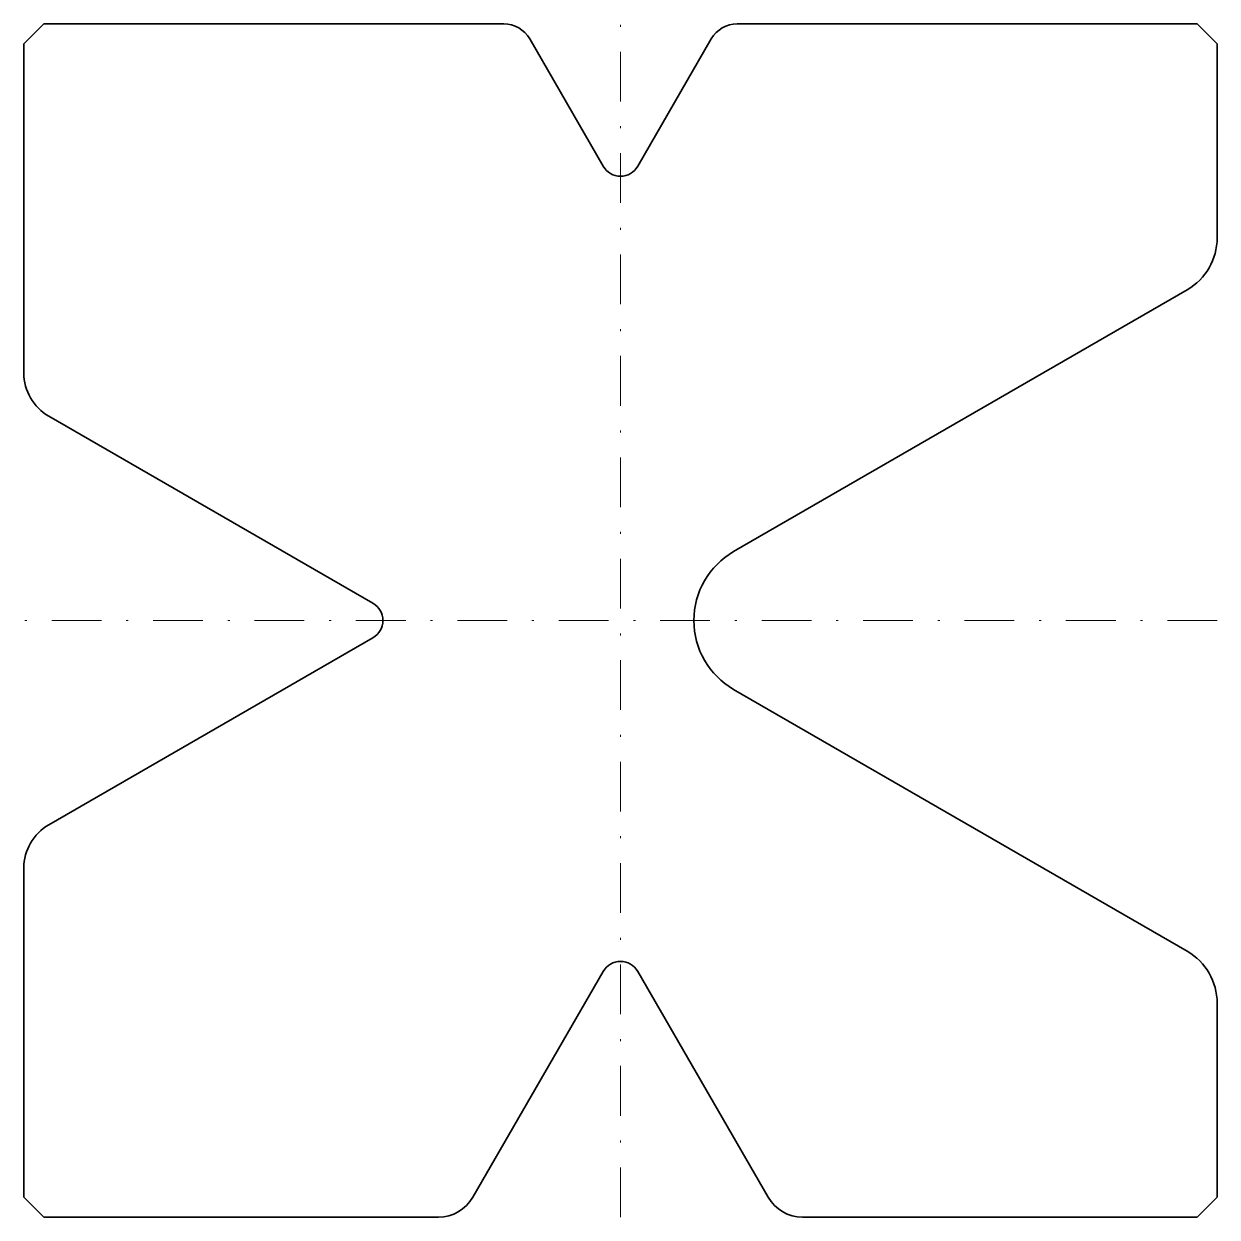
# Model space of a CAD drawing. Header units: millimetres. Extents: x -30 to 30, y -60 to 0.
import ezdxf

# ---------------------------------------------------------------- set-up
doc = ezdxf.new("R2010")
doc.units = ezdxf.units.MM
doc.header["$LTSCALE"] = 5
doc.linetypes.add('AUSGEZOGEN', pattern=[0])
doc.linetypes.add('DASHDOT', pattern=[1, 0.5, -0.25, 0, -0.25])
doc.layers.add('2', color=7, linetype='Continuous')

msp = doc.modelspace()

# ---------------------------------------------------------------- linework, layer by layer
at = {"layer": '2', "color": 7, "linetype": 'AUSGEZOGEN', "lineweight": 35}
for p, q in [((-29, 0), (-30, -1)), ((-5.866, 0), (-29, 0)), ((29, 0), (5.866, 0)), ((30, -1), (29, 0)), ((-30, -1), (-30, -17.557)), ((-0.866, -7.16), (-4.567, -0.75)), ((4.567, -0.75), (0.866, -7.16)), ((30, -10.768), (30, -1)), ((5.689, -26.536), (28.5, -13.366)), ((-28.75, -19.722), (-12.447, -29.134)), ((-12.447, -30.866), (-28.75, -40.278)), ((28.5, -46.634), (5.689, -33.464)), ((-30, -42.443), (-30, -59)), ((-7.423, -59), (-0.866, -47.644)), ((0.866, -47.644), (7.423, -59)), ((30, -59), (30, -49.232)), ((-30, -59), (-29, -60)), ((29, -60), (30, -59)), ((-29, -60), (-9.155, -60)), ((9.155, -60), (29, -60))]:
    msp.add_line(p, q, dxfattribs=at)
at = {"layer": '2', "color": 7, "linetype": 'DASHDOT', "lineweight": 18}
for p, q in [((0, -60), (0, 0)), ((30, -30), (-30, -30))]:
    msp.add_line(p, q, dxfattribs=at)
at = {"layer": '2', "color": 7, "linetype": 'AUSGEZOGEN', "lineweight": 35}
for centre, radius, start, end in [((-5.866, -1.5), 1.5, 30, 90), ((5.866, -1.5), 1.5, 90, 150), ((0, -6.66), 1, 210, 330), ((27, -10.768), 3, 300, 0), ((-27.5, -17.557), 2.5, 180, 240), ((7.689, -30), 4, 120, 240), ((-12.947, -30), 1, 300, 60), ((-27.5, -42.443), 2.5, 120, 180), ((27, -49.232), 3, 360, 60), ((0, -48.144), 1, 30, 150), ((-9.155, -58), 2, 270, 330), ((9.155, -58), 2, 210, 270)]:
    msp.add_arc(centre, radius, start, end, dxfattribs=at)

doc.saveas('drawing.dxf')
